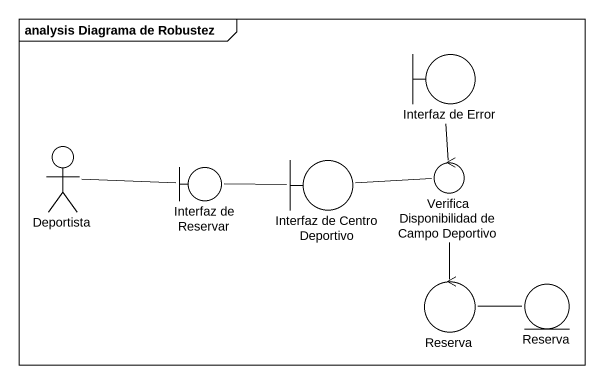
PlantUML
@startuml
mainframe analysis Diagrama de Robustez
boundary "Interfaz de Error" as Interfaz_de_Error
actor Deportista
boundary "Interfaz de Centro Deportivo" as Interfaz_de_Centro_Deportivo
control "Verifica Disponibilidad de Campo Deportivo" as Verifica_Disponibilidad_de
boundary "Interfaz de Reservar" as Interfaz_de_Reservar
control Reserva
entity "Reserva" as Reserva_2
Deportista -right- Interfaz_de_Reservar
Interfaz_de_Centro_Deportivo -right- Verifica_Disponibilidad_de
Verifica_Disponibilidad_de -up- Interfaz_de_Error
Verifica_Disponibilidad_de -- Reserva
Interfaz_de_Reservar -right- Interfaz_de_Centro_Deportivo
Reserva -right- Reserva_2
@enduml
